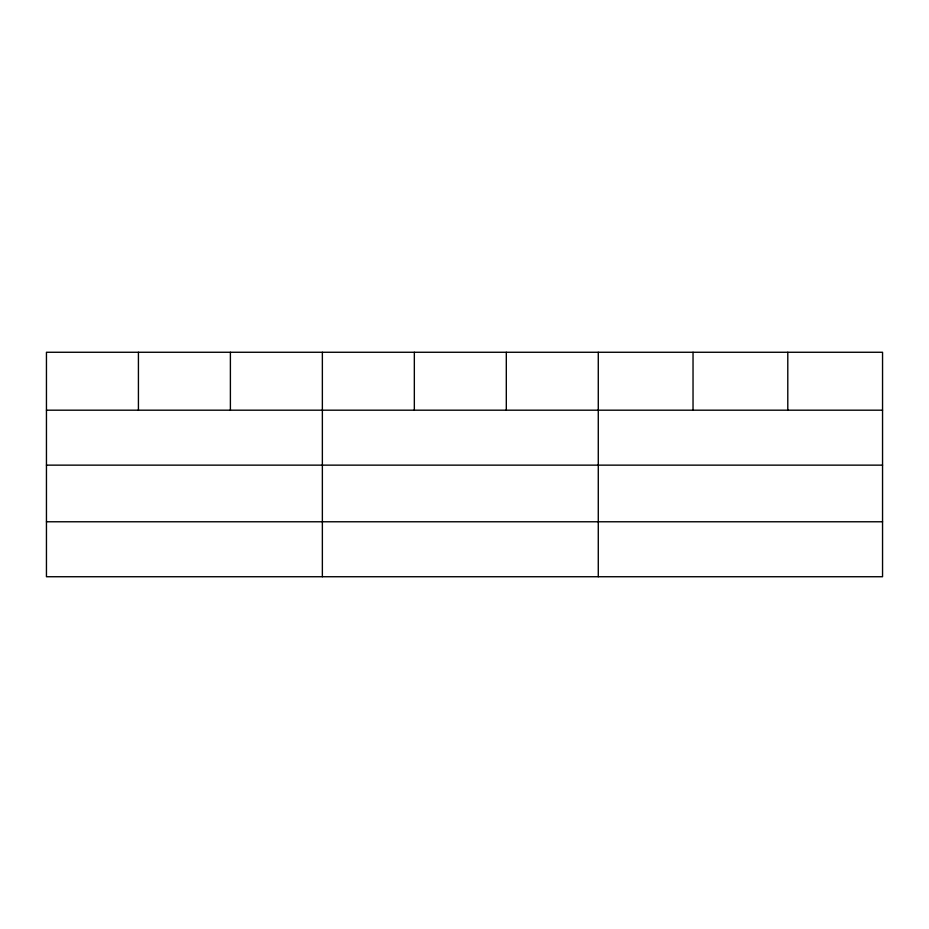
<?xml version="1.0" encoding="UTF-8"?>
<svg xmlns="http://www.w3.org/2000/svg" width="929" height="929" viewBox="0 0 929 929"><rect width="100%" height="100%" fill="white"/><g stroke="black" fill="none" stroke-linecap="round" stroke-linejoin="round"><path stroke-width="1.39" d="M882.55 465.139L882.55 352.265L46.45 352.265L46.45 576.735L882.55 576.735L882.55 465.139L46.45 465.139M46.45 410.188L882.55 410.188M46.45 521.773L882.55 521.773M787.792 352.265L787.792 410.188M693.034 352.265L693.034 410.188M598.276 352.265L598.276 576.735M506.305 352.265L506.305 410.188M414.334 352.265L414.334 410.188M322.363 352.265L322.363 576.735M230.392 352.265L230.392 410.188M138.421 352.265L138.421 410.188"/></g></svg>
